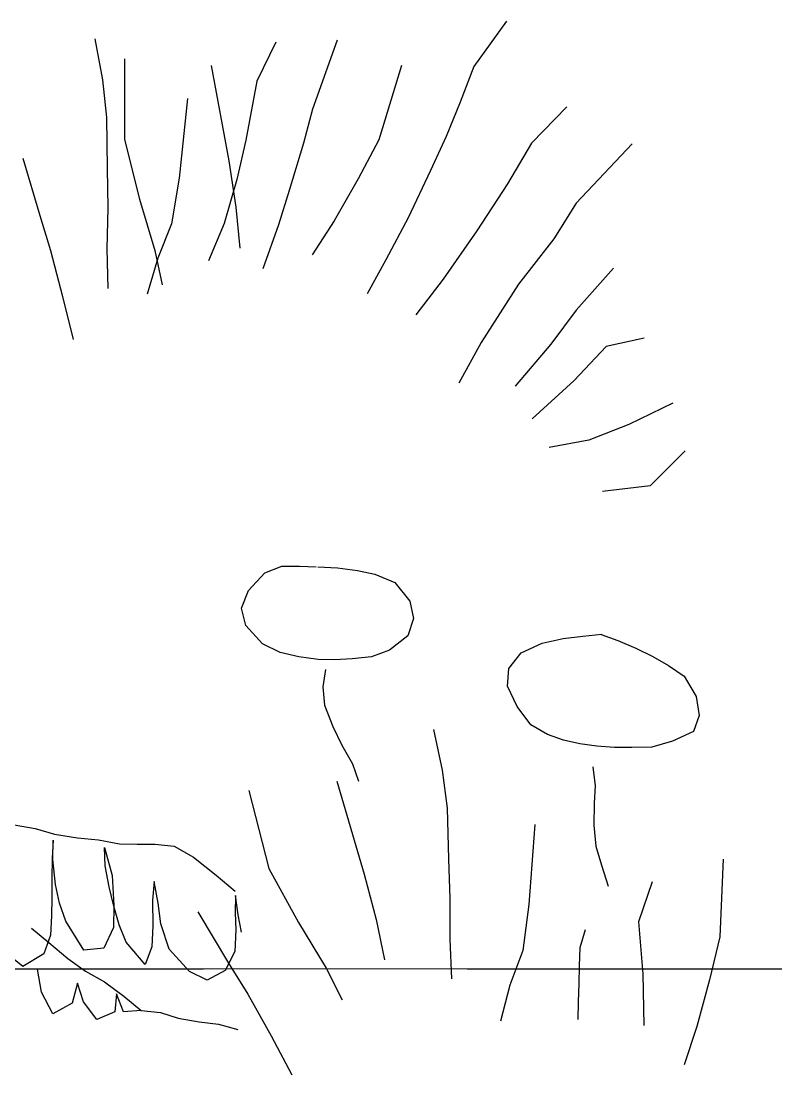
# Model space of a CAD drawing. Header units: metres. Extents: x -58 to 722, y -1100 to 345.
# Drawn here: x 241.3966 to 241.6831, y -500.7256 to -500.3257 of the extents above; entities that cross this region are included whole.
import ezdxf

# ---------------------------------------------------------------- set-up
doc = ezdxf.new("R2010")
doc.units = ezdxf.units.M
doc.header["$MEASUREMENT"] = 0
doc.linetypes.add('HIDDEN2', pattern=[0.1875, 0.125, -0.0625])
doc.layers.add('FSR_ARQ_005VEGETACION', color=64, linetype='Continuous')
doc.layers.add('FSR_ARQ_007PROYECCIONES', color=200, linetype='HIDDEN2')
doc.layers.add('muro bajo', color=33, linetype='Continuous', lineweight=9)

# ---------------------------------------------------------------- blocks, each defined once
blk = doc.blocks.new('arbustos 01')
at = {"layer": 'FSR_ARQ_005VEGETACION', "color": 104}
for p, q in [((189.54212, -31.68428), (189.52841, -31.70338)), ((189.36845, -31.69174), (189.37175, -31.709)), ((189.47072, -31.6923), (189.46024, -31.72136)), ((189.44489, -31.69324), (189.43688, -31.70968)), ((189.38101, -31.70024), (189.38097, -31.73427)), ((189.41752, -31.70304), (189.42497, -31.74328)), ((189.49785, -31.70297), (189.48825, -31.73436)), ((189.52841, -31.70338), (189.52254, -31.71849)), ((189.37175, -31.709), (189.37347, -31.72497)), ((189.43688, -31.70968), (189.43218, -31.73452)), ((189.40765, -31.71693), (189.40408, -31.75051)), ((189.52254, -31.71849), (189.51668, -31.73291)), ((189.46024, -31.72136), (189.45646, -31.73582)), ((189.56761, -31.7205), (189.55263, -31.73578)), ((189.37347, -31.72497), (189.37369, -31.74644)), ((189.38097, -31.73427), (189.38734, -31.75934)), ((189.43218, -31.73452), (189.42835, -31.75106)), ((189.45646, -31.73582), (189.45048, -31.75578)), ((189.48825, -31.73436), (189.47957, -31.75079)), ((189.51668, -31.73291), (189.51013, -31.74731)), ((189.55263, -31.73578), (189.54256, -31.75287)), ((189.59508, -31.73602), (189.57147, -31.76113)), ((189.33819, -31.74206), (189.34527, -31.76633)), ((189.42497, -31.74328), (189.428, -31.76274)), ((189.37369, -31.74644), (189.37402, -31.76307)), ((189.51013, -31.74731), (189.50068, -31.76719)), ((189.40408, -31.75051), (189.40088, -31.76983)), ((189.42835, -31.75106), (189.42309, -31.76964)), ((189.47957, -31.75079), (189.46948, -31.76858)), ((189.54256, -31.75287), (189.52966, -31.77268)), ((189.45048, -31.75578), (189.44601, -31.77022)), ((189.37402, -31.76307), (189.37363, -31.78038)), ((189.38734, -31.75934), (189.39379, -31.78096)), ((189.428, -31.76274), (189.4297, -31.7801)), ((189.57147, -31.76113), (189.56213, -31.77616)), ((189.34527, -31.76633), (189.34979, -31.78098)), ((189.50068, -31.76719), (189.49129, -31.78499)), ((189.40088, -31.76983), (189.39502, -31.78425)), ((189.42309, -31.76964), (189.41651, -31.78543)), ((189.44601, -31.77022), (189.43936, -31.78878)), ((189.46948, -31.76858), (189.46016, -31.78292)), ((189.52966, -31.77268), (189.51535, -31.79314)), ((189.56213, -31.77616), (189.54717, -31.79523)), ((189.34979, -31.78098), (189.3549, -31.80049)), ((189.37363, -31.78038), (189.37396, -31.79701)), ((189.39379, -31.78096), (189.39693, -31.79557)), ((189.39502, -31.78425), (189.39053, -31.79939)), ((189.49129, -31.78499), (189.48335, -31.79936)), ((189.58722, -31.78852), (189.57148, -31.80618)), ((189.51535, -31.79314), (189.50394, -31.80813)), ((189.54717, -31.79523), (189.53139, -31.81981)), ((189.3549, -31.80049), (189.35935, -31.81859)), ((189.57148, -31.80618), (189.56078, -31.82049)), ((189.53139, -31.81981), (189.522, -31.83692)), ((189.56078, -31.82049), (189.54584, -31.83816)), ((189.60017, -31.81806), (189.58414, -31.82155)), ((189.58414, -31.82155), (189.57066, -31.8358)), ((189.57066, -31.8358), (189.55299, -31.85204)), ((189.61231, -31.84538), (189.59365, -31.85444)), ((189.59365, -31.85444), (189.57688, -31.86099)), ((189.57688, -31.86099), (189.56019, -31.86409)), ((189.61743, -31.86555), (189.60278, -31.88027)), ((189.60278, -31.88027), (189.58264, -31.88259)), ((189.44014, -31.91699), (189.44732, -31.91407)), ((189.44732, -31.91407), (189.45478, -31.91417)), ((189.45478, -31.91417), (189.46191, -31.91443)), ((189.46255, -31.91444), (189.47079, -31.91487)), ((189.43338, -31.92436), (189.44014, -31.91699)), ((189.47079, -31.91487), (189.47935, -31.91594)), ((189.47935, -31.91594), (189.48662, -31.91746)), ((189.48662, -31.91746), (189.49498, -31.92107)), ((189.49498, -31.92107), (189.50138, -31.92893)), ((189.43042, -31.93177), (189.43338, -31.92436)), ((189.43222, -31.9391), (189.43042, -31.93177)), ((189.50138, -31.92893), (189.50287, -31.93625)), ((189.50287, -31.93625), (189.50055, -31.94351)), ((189.43926, -31.94681), (189.43222, -31.9391)), ((189.50055, -31.94351), (189.49285, -31.9496)), ((189.55716, -31.94666), (189.56608, -31.9446)), ((189.56608, -31.9446), (189.57437, -31.94369)), ((189.57437, -31.94369), (189.58231, -31.94286)), ((189.58201, -31.94292), (189.58915, -31.9455)), ((189.58915, -31.9455), (189.59669, -31.94866)), ((189.44667, -31.95056), (189.43926, -31.94681)), ((189.49285, -31.9496), (189.4852, -31.95235)), ((189.54836, -31.95072), (189.55716, -31.94666)), ((189.59669, -31.94866), (189.60379, -31.95219)), ((189.45457, -31.95241), (189.44667, -31.95056)), ((189.46265, -31.95347), (189.45457, -31.95241)), ((189.46979, -31.95357), (189.46265, -31.95347)), ((189.47709, -31.95319), (189.46979, -31.95357)), ((189.4852, -31.95235), (189.47709, -31.95319)), ((189.54318, -31.95722), (189.54836, -31.95072)), ((189.60379, -31.95219), (189.6105, -31.95595)), ((189.46577, -31.95764), (189.46472, -31.96508)), ((189.54248, -31.96475), (189.54318, -31.95722)), ((189.6105, -31.95595), (189.61701, -31.96048)), ((189.61701, -31.96048), (189.62212, -31.96907)), ((189.46472, -31.96508), (189.4654, -31.97271)), ((189.54662, -31.97324), (189.54248, -31.96475)), ((189.62212, -31.96907), (189.62341, -31.97713)), ((189.4654, -31.97271), (189.46893, -31.9818)), ((189.55243, -31.98103), (189.54662, -31.97324)), ((189.55937, -31.98518), (189.55243, -31.98103)), ((189.62341, -31.97713), (189.62096, -31.98386)), ((189.46893, -31.9818), (189.47263, -31.98962)), ((189.51139, -31.98303), (189.51501, -32.00022)), ((189.56614, -31.98748), (189.55937, -31.98518)), ((189.62096, -31.98386), (189.61216, -31.98792)), ((189.47263, -31.98962), (189.47713, -31.99746)), ((189.57312, -31.98901), (189.56614, -31.98748)), ((189.58023, -31.99008), (189.57312, -31.98901)), ((189.58765, -31.99058), (189.58023, -31.99008)), ((189.61216, -31.98792), (189.60342, -31.99052)), ((189.59503, -31.99058), (189.58765, -31.99058)), ((189.60342, -31.99052), (189.59503, -31.99058)), ((189.47713, -31.99746), (189.47973, -32.00479)), ((189.57859, -31.99868), (189.57954, -32.00681)), ((189.57859, -31.99868), (189.57954, -32.00681)), ((189.51501, -32.00022), (189.51704, -32.01615)), ((189.47053, -32.00482), (189.48213, -32.04407)), ((189.47053, -32.00482), (189.48213, -32.04407)), ((189.57954, -32.00681), (189.57908, -32.01408)), ((189.57954, -32.00681), (189.57908, -32.01408)), ((189.43345, -32.0087), (189.44194, -32.04165)), ((189.43345, -32.0087), (189.44194, -32.04165)), ((189.51704, -32.01615), (189.51766, -32.03762)), ((189.57908, -32.01408), (189.5789, -32.02339)), ((189.57908, -32.01408), (189.5789, -32.02339)), ((189.33453, -32.02316), (189.34341, -32.02476)), ((189.34341, -32.02476), (189.35155, -32.0271)), ((189.55405, -32.02306), (189.55156, -32.05673)), ((189.55405, -32.02306), (189.55156, -32.05673)), ((189.5789, -32.02339), (189.57984, -32.03218)), ((189.5789, -32.02339), (189.57984, -32.03218)), ((189.35096, -32.02969), (189.35056, -32.03722)), ((189.35085, -32.03783), (189.35096, -32.02969)), ((189.35155, -32.0271), (189.36118, -32.02872)), ((189.36118, -32.02872), (189.37008, -32.02958)), ((189.37008, -32.02958), (189.37897, -32.03118)), ((189.37282, -32.04054), (189.37263, -32.0327)), ((189.37263, -32.0327), (189.37579, -32.0445)), ((189.37897, -32.03118), (189.38639, -32.03129)), ((189.38639, -32.03129), (189.39381, -32.03139)), ((189.39381, -32.03139), (189.40197, -32.03224)), ((189.40197, -32.03224), (189.41008, -32.0368)), ((189.57984, -32.03218), (189.58214, -32.04018)), ((189.57984, -32.03218), (189.58214, -32.04018)), ((189.35056, -32.03722), (189.35044, -32.04566)), ((189.35191, -32.0484), (189.35085, -32.03783)), ((189.41008, -32.0368), (189.41963, -32.04436)), ((189.51766, -32.03762), (189.51829, -32.05424)), ((189.63348, -32.03761), (189.63205, -32.07041)), ((189.63348, -32.03761), (189.63205, -32.07041)), ((189.37451, -32.04931), (189.37282, -32.04054)), ((189.44194, -32.04165), (189.4544, -32.06433)), ((189.44194, -32.04165), (189.4544, -32.06433)), ((189.58214, -32.04018), (189.58504, -32.049)), ((189.58214, -32.04018), (189.58504, -32.049)), ((189.35044, -32.04566), (189.35033, -32.0538)), ((189.37579, -32.0445), (189.37652, -32.05717)), ((189.39354, -32.04715), (189.39283, -32.05498)), ((189.39523, -32.05622), (189.39354, -32.04715)), ((189.41963, -32.04436), (189.4277, -32.05115)), ((189.48213, -32.04407), (189.48718, -32.0631)), ((189.48213, -32.04407), (189.48718, -32.0631)), ((189.60355, -32.04725), (189.59786, -32.06405)), ((189.60355, -32.04725), (189.59786, -32.06405)), ((189.35361, -32.05626), (189.35191, -32.0484)), ((189.37651, -32.05748), (189.37451, -32.04931)), ((189.35033, -32.0538), (189.35022, -32.06164)), ((189.35623, -32.06383), (189.35361, -32.05626)), ((189.39283, -32.05498), (189.39298, -32.06584)), ((189.39631, -32.06498), (189.39523, -32.05622)), ((189.42783, -32.05305), (189.42774, -32.06028)), ((189.42893, -32.0612), (189.42783, -32.05305)), ((189.51829, -32.05424), (189.51824, -32.07155)), ((189.55156, -32.05673), (189.54899, -32.07615)), ((189.55156, -32.05673), (189.54899, -32.07615)), ((189.37652, -32.05717), (189.37639, -32.06652)), ((189.37882, -32.06535), (189.37651, -32.05748)), ((189.41198, -32.05987), (189.42493, -32.0816)), ((189.41198, -32.05987), (189.42493, -32.0816)), ((189.42774, -32.06028), (189.42794, -32.06752)), ((189.43034, -32.06846), (189.42893, -32.0612)), ((189.35022, -32.06164), (189.34981, -32.06978)), ((189.3639, -32.076), (189.35623, -32.06383)), ((189.38174, -32.07262), (189.37882, -32.06535)), ((189.39298, -32.06584), (189.39256, -32.07458)), ((189.39979, -32.07558), (189.39631, -32.06498)), ((189.4544, -32.06433), (189.46606, -32.08364)), ((189.4544, -32.06433), (189.46606, -32.08364)), ((189.48718, -32.0631), (189.49067, -32.08019)), ((189.48718, -32.0631), (189.49067, -32.08019)), ((189.59786, -32.06405), (189.59969, -32.08606)), ((189.59786, -32.06405), (189.59969, -32.08606)), ((189.34175, -32.06676), (189.34909, -32.0728)), ((189.34981, -32.06978), (189.34699, -32.07758)), ((189.37639, -32.06652), (189.37235, -32.07521)), ((189.42794, -32.06752), (189.42751, -32.07656)), ((189.57535, -32.06741), (189.57305, -32.07505)), ((189.57535, -32.06741), (189.57305, -32.07505)), ((189.33818, -32.08289), (189.32654, -32.07368)), ((189.34909, -32.0728), (189.35717, -32.0796)), ((189.38975, -32.08208), (189.38174, -32.07262)), ((189.39256, -32.07458), (189.38975, -32.08208)), ((189.51824, -32.07155), (189.51887, -32.08818)), ((189.63205, -32.07041), (189.62777, -32.08849)), ((189.63205, -32.07041), (189.62777, -32.08849)), ((189.34699, -32.07758), (189.33818, -32.08289)), ((189.37235, -32.07521), (189.3639, -32.076)), ((189.4084, -32.08505), (189.39979, -32.07558)), ((189.42751, -32.07656), (189.42348, -32.08465)), ((189.54899, -32.07615), (189.54359, -32.09075)), ((189.54899, -32.07615), (189.54359, -32.09075)), ((189.57305, -32.07505), (189.57273, -32.08272)), ((189.57305, -32.07505), (189.57273, -32.08272)), ((189.35717, -32.0796), (189.36452, -32.08489)), ((189.42493, -32.0816), (189.43298, -32.09464)), ((189.42493, -32.0816), (189.43298, -32.09464)), ((189.57273, -32.08272), (189.57263, -32.09018)), ((189.57273, -32.08272), (189.57263, -32.09018)), ((189.34606, -32.09374), (189.34438, -32.08407)), ((189.36452, -32.08489), (189.37263, -32.08946)), ((189.41589, -32.08877), (189.4084, -32.08505)), ((189.42348, -32.08465), (189.41589, -32.08877)), ((189.46606, -32.08364), (189.47277, -32.097)), ((189.46606, -32.08364), (189.47277, -32.097)), ((189.59969, -32.08606), (189.6, -32.1078)), ((189.59969, -32.08606), (189.6, -32.1078)), ((189.36119, -32.09003), (189.35896, -32.09844)), ((189.36379, -32.0979), (189.36119, -32.09003)), ((189.37263, -32.08946), (189.38071, -32.09551)), ((189.54359, -32.09075), (189.53959, -32.10602)), ((189.54359, -32.09075), (189.53959, -32.10602)), ((189.57263, -32.09018), (189.57231, -32.09785)), ((189.57263, -32.09018), (189.57231, -32.09785)), ((189.62777, -32.08849), (189.62246, -32.10824)), ((189.62777, -32.08849), (189.62246, -32.10824)), ((189.35076, -32.10285), (189.34606, -32.09374)), ((189.37771, -32.09447), (189.37701, -32.102)), ((189.38062, -32.10205), (189.37771, -32.09447)), ((189.38071, -32.09551), (189.38805, -32.10155)), ((189.43298, -32.09464), (189.44282, -32.11224)), ((189.43298, -32.09464), (189.44282, -32.11224)), ((189.35896, -32.09844), (189.35076, -32.10285)), ((189.36942, -32.10522), (189.36379, -32.0979)), ((189.57231, -32.09785), (189.5722, -32.1053)), ((189.57231, -32.09785), (189.5722, -32.1053)), ((189.37701, -32.102), (189.36942, -32.10522)), ((189.38805, -32.10155), (189.38062, -32.10205)), ((189.38805, -32.10155), (189.39621, -32.1024)), ((189.39621, -32.1024), (189.4036, -32.10473)), ((189.4036, -32.10473), (189.41249, -32.10633)), ((189.41249, -32.10633), (189.42065, -32.10719)), ((189.42065, -32.10719), (189.42878, -32.10953)), ((189.62246, -32.10824), (189.61704, -32.12446)), ((189.62246, -32.10824), (189.61704, -32.12446)), ((189.44282, -32.11224), (189.45166, -32.12865)), ((189.44282, -32.11224), (189.45166, -32.12865))]:
    blk.add_line(p, q, dxfattribs=at)

msp = doc.modelspace()

# ---------------------------------------------------------------- linework, layer by layer
at = {"layer": 'FSR_ARQ_007PROYECCIONES', "ltscale": 1.5}
msp.add_line((231.50338, -500.68544), (248.53462, -500.68544), dxfattribs=at)
at = {"layer": 'muro bajo', "ltscale": 0.005}
msp.add_lwpolyline([(244.75316, -500.68544), (236.85316, -500.68544)], dxfattribs=at)

# ---------------------------------------------------------------- block references
at = {"layer": 'FSR_ARQ_005VEGETACION', "xscale": 0.9, "yscale": 0.9, "zscale": 0.9}
msp.add_blockref('arbustos 01', (70.99293, -471.80986), dxfattribs=at)

doc.saveas('drawing.dxf')
